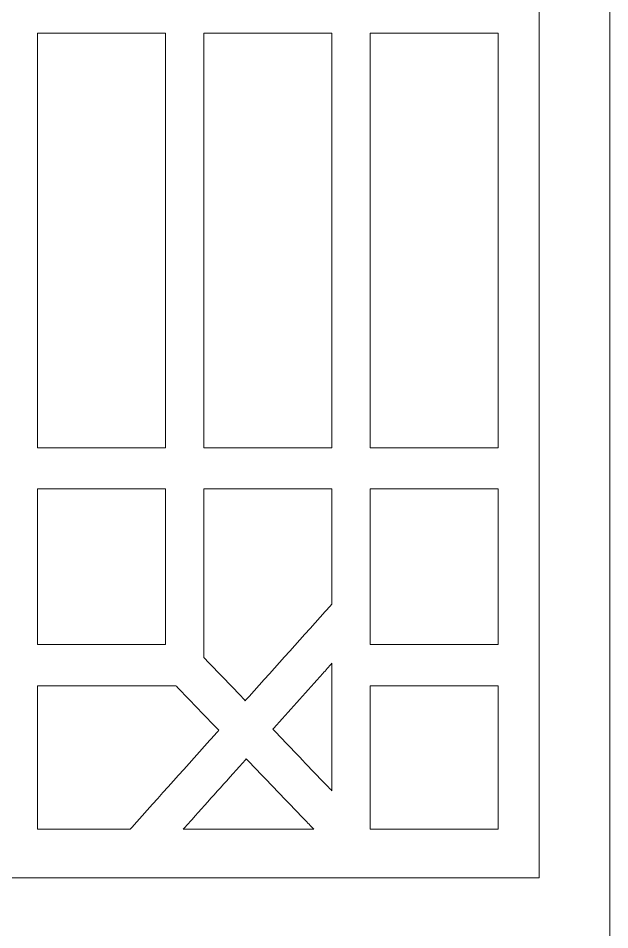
# Model space of a CAD drawing. Header units: centimetres. Extents: x -27.5 to -16.8, y -9.5 to 9.5.
# Drawn here: x -18.925 to -16.764, y -1.444 to 1.888 of the extents above; entities that cross this region are included whole.
import ezdxf

# ---------------------------------------------------------------- set-up
doc = ezdxf.new("R2010")
doc.units = ezdxf.units.CM
doc.header["$MEASUREMENT"] = 0
doc.layers.add('layer 1', color=7, linetype='Continuous')

msp = doc.modelspace()

# ---------------------------------------------------------------- linework, layer by layer
at = {"layer": 'layer 1', "color": 250, "lineweight": 9}
for points, knots in [([(-21.08554, 9.5), (-21.08554, 3.16667), (-21.08554, -3.16667), (-21.08554, -9.5), (-21.08554, -9.5), (-19.64491, -9.5), (-18.20427, -9.5), (-16.76367, -9.5), (-16.76367, -9.5), (-16.76367, -3.16667), (-16.76367, 3.16667), (-16.76367, 9.5), (-16.76367, 9.5), (-18.20427, 9.5), (-19.64491, 9.5), (-21.08554, 9.5)], [0, 0, 0, 0, 0.2, 0.2, 0.2, 0.2, 0.4, 0.4, 0.4, 0.4, 0.6, 0.6, 0.6, 0.6, 1, 1, 1, 1]), ([(-20.8272, -1.2539), (-20.8272, 2.24882), (-20.8272, 5.75153), (-20.8272, 9.25424), (-20.8272, 9.25424), (-19.5588, 9.25424), (-18.29036, 9.25424), (-17.02196, 9.25424), (-17.02196, 9.25424), (-17.02196, 5.75153), (-17.02196, 2.24882), (-17.02196, -1.2539), (-17.02196, -1.2539), (-18.29036, -1.2539), (-19.5588, -1.2539), (-20.8272, -1.2539)], [0, 0, 0, 0, 0.2, 0.2, 0.2, 0.2, 0.4, 0.4, 0.4, 0.4, 0.6, 0.6, 0.6, 0.6, 1, 1, 1, 1]), ([(-17.02196, -1.2539), (-17.02196, 2.24882), (-17.02196, 5.75153), (-17.02196, 9.25424), (-17.02196, 9.25424), (-18.29036, 9.25424), (-19.5588, 9.25424), (-20.8272, 9.25424), (-20.8272, 9.25424), (-20.8272, 5.75153), (-20.8272, 2.24882), (-20.8272, -1.2539), (-20.8272, -1.2539), (-19.5588, -1.2539), (-18.29036, -1.2539), (-17.02196, -1.2539)], [0, 0, 0, 0, 0.2, 0.2, 0.2, 0.2, 0.4, 0.4, 0.4, 0.4, 0.6, 0.6, 0.6, 0.6, 1, 1, 1, 1]), ([(-18.85482, 0.33909), (-18.85482, 0.83007), (-18.85482, 1.32104), (-18.85482, 1.81197), (-18.85482, 1.81197), (-18.85482, 1.81903), (-18.85482, 1.82611), (-18.85482, 1.83314), (-18.85482, 1.83314), (-18.84827, 1.83314), (-18.84172, 1.83314), (-18.83519, 1.83314), (-18.83519, 1.83314), (-18.69215, 1.83314), (-18.54915, 1.83314), (-18.40611, 1.83314), (-18.40611, 1.83314), (-18.39959, 1.83314), (-18.39303, 1.83314), (-18.38653, 1.83314), (-18.38653, 1.83314), (-18.38653, 1.82611), (-18.38653, 1.81903), (-18.38653, 1.81197), (-18.38653, 1.81197), (-18.38653, 1.32104), (-18.38653, 0.83007), (-18.38653, 0.33909), (-18.38653, 0.33909), (-18.38653, 0.33204), (-18.38653, 0.325), (-18.38653, 0.31795), (-18.38653, 0.31795), (-18.39303, 0.31795), (-18.39959, 0.31795), (-18.40611, 0.31795), (-18.40611, 0.31795), (-18.54915, 0.31795), (-18.69215, 0.31795), (-18.83519, 0.31795), (-18.83519, 0.31795), (-18.84172, 0.31795), (-18.84827, 0.31795), (-18.85482, 0.31795), (-18.85482, 0.31795), (-18.85482, 0.325), (-18.85482, 0.33204), (-18.85482, 0.33909)], [0, 0, 0, 0, 0.0769231, 0.0769231, 0.0769231, 0.0769231, 0.1538462, 0.1538462, 0.1538462, 0.1538462, 0.2307692, 0.2307692, 0.2307692, 0.2307692, 0.3076923, 0.3076923, 0.3076923, 0.3076923, 0.3846154, 0.3846154, 0.3846154, 0.3846154, 0.4615385, 0.4615385, 0.4615385, 0.4615385, 0.5384615, 0.5384615, 0.5384615, 0.5384615, 0.6153846, 0.6153846, 0.6153846, 0.6153846, 0.6923077, 0.6923077, 0.6923077, 0.6923077, 0.7692308, 0.7692308, 0.7692308, 0.7692308, 0.8461538, 0.8461538, 0.8461538, 0.8461538, 1, 1, 1, 1]), ([(-18.85482, 1.81197), (-18.85482, 1.32104), (-18.85482, 0.83007), (-18.85482, 0.33909), (-18.85482, 0.33909), (-18.85482, 0.33204), (-18.85482, 0.325), (-18.85482, 0.31795), (-18.85482, 0.31795), (-18.84827, 0.31795), (-18.84172, 0.31795), (-18.83519, 0.31795), (-18.83519, 0.31795), (-18.69215, 0.31795), (-18.54915, 0.31795), (-18.40611, 0.31795), (-18.40611, 0.31795), (-18.39959, 0.31795), (-18.39303, 0.31795), (-18.38653, 0.31795), (-18.38653, 0.31795), (-18.38653, 0.325), (-18.38653, 0.33204), (-18.38653, 0.33909), (-18.38653, 0.33909), (-18.38653, 0.83007), (-18.38653, 1.32104), (-18.38653, 1.81197), (-18.38653, 1.81197), (-18.38653, 1.81903), (-18.38653, 1.82611), (-18.38653, 1.83314), (-18.38653, 1.83314), (-18.39303, 1.83314), (-18.39959, 1.83314), (-18.40611, 1.83314), (-18.40611, 1.83314), (-18.54915, 1.83314), (-18.69215, 1.83314), (-18.83519, 1.83314), (-18.83519, 1.83314), (-18.84172, 1.83314), (-18.84827, 1.83314), (-18.85482, 1.83314), (-18.85482, 1.83314), (-18.85482, 1.82611), (-18.85482, 1.81903), (-18.85482, 1.81197)], [0, 0, 0, 0, 0.0769231, 0.0769231, 0.0769231, 0.0769231, 0.1538462, 0.1538462, 0.1538462, 0.1538462, 0.2307692, 0.2307692, 0.2307692, 0.2307692, 0.3076923, 0.3076923, 0.3076923, 0.3076923, 0.3846154, 0.3846154, 0.3846154, 0.3846154, 0.4615385, 0.4615385, 0.4615385, 0.4615385, 0.5384615, 0.5384615, 0.5384615, 0.5384615, 0.6153846, 0.6153846, 0.6153846, 0.6153846, 0.6923077, 0.6923077, 0.6923077, 0.6923077, 0.7692308, 0.7692308, 0.7692308, 0.7692308, 0.8461538, 0.8461538, 0.8461538, 0.8461538, 1, 1, 1, 1]), ([(-18.22734, 1.83314), (-18.0843, 1.83314), (-17.9413, 1.83314), (-17.79826, 1.83314), (-17.79826, 1.83314), (-17.79169, 1.83314), (-17.78518, 1.83314), (-17.77863, 1.83314), (-17.77863, 1.83314), (-17.77863, 1.82611), (-17.77863, 1.81903), (-17.77863, 1.81197), (-17.77863, 1.81197), (-17.77863, 1.32104), (-17.77863, 0.83007), (-17.77863, 0.33909), (-17.77863, 0.33909), (-17.77863, 0.33204), (-17.77863, 0.325), (-17.77863, 0.31795), (-17.77863, 0.31795), (-17.78518, 0.31795), (-17.79169, 0.31795), (-17.79826, 0.31795), (-17.79826, 0.31795), (-17.9413, 0.31795), (-18.0843, 0.31795), (-18.22734, 0.31795), (-18.22734, 0.31795), (-18.23387, 0.31795), (-18.24042, 0.31795), (-18.24692, 0.31795), (-18.24692, 0.31795), (-18.24692, 0.325), (-18.24692, 0.33204), (-18.24692, 0.33909), (-18.24692, 0.33909), (-18.24692, 0.83007), (-18.24692, 1.32104), (-18.24692, 1.81197), (-18.24692, 1.81197), (-18.24692, 1.81903), (-18.24692, 1.82611), (-18.24692, 1.83314), (-18.24692, 1.83314), (-18.24042, 1.83314), (-18.23387, 1.83314), (-18.22734, 1.83314)], [0, 0, 0, 0, 0.0769231, 0.0769231, 0.0769231, 0.0769231, 0.1538462, 0.1538462, 0.1538462, 0.1538462, 0.2307692, 0.2307692, 0.2307692, 0.2307692, 0.3076923, 0.3076923, 0.3076923, 0.3076923, 0.3846154, 0.3846154, 0.3846154, 0.3846154, 0.4615385, 0.4615385, 0.4615385, 0.4615385, 0.5384615, 0.5384615, 0.5384615, 0.5384615, 0.6153846, 0.6153846, 0.6153846, 0.6153846, 0.6923077, 0.6923077, 0.6923077, 0.6923077, 0.7692308, 0.7692308, 0.7692308, 0.7692308, 0.8461538, 0.8461538, 0.8461538, 0.8461538, 1, 1, 1, 1]), ([(-18.24692, 1.81197), (-18.24692, 1.32104), (-18.24692, 0.83007), (-18.24692, 0.33909), (-18.24692, 0.33909), (-18.24692, 0.33204), (-18.24692, 0.325), (-18.24692, 0.31795), (-18.24692, 0.31795), (-18.24042, 0.31795), (-18.23387, 0.31795), (-18.22734, 0.31795), (-18.22734, 0.31795), (-18.0843, 0.31795), (-17.9413, 0.31795), (-17.79826, 0.31795), (-17.79826, 0.31795), (-17.79169, 0.31795), (-17.78518, 0.31795), (-17.77863, 0.31795), (-17.77863, 0.31795), (-17.77863, 0.325), (-17.77863, 0.33204), (-17.77863, 0.33909), (-17.77863, 0.33909), (-17.77863, 0.83007), (-17.77863, 1.32104), (-17.77863, 1.81197), (-17.77863, 1.81197), (-17.77863, 1.81903), (-17.77863, 1.82611), (-17.77863, 1.83314), (-17.77863, 1.83314), (-17.78518, 1.83314), (-17.79169, 1.83314), (-17.79826, 1.83314), (-17.79826, 1.83314), (-17.9413, 1.83314), (-18.0843, 1.83314), (-18.22734, 1.83314), (-18.22734, 1.83314), (-18.23387, 1.83314), (-18.24042, 1.83314), (-18.24692, 1.83314), (-18.24692, 1.83314), (-18.24692, 1.82611), (-18.24692, 1.81903), (-18.24692, 1.81197)], [0, 0, 0, 0, 0.0769231, 0.0769231, 0.0769231, 0.0769231, 0.1538462, 0.1538462, 0.1538462, 0.1538462, 0.2307692, 0.2307692, 0.2307692, 0.2307692, 0.3076923, 0.3076923, 0.3076923, 0.3076923, 0.3846154, 0.3846154, 0.3846154, 0.3846154, 0.4615385, 0.4615385, 0.4615385, 0.4615385, 0.5384615, 0.5384615, 0.5384615, 0.5384615, 0.6153846, 0.6153846, 0.6153846, 0.6153846, 0.6923077, 0.6923077, 0.6923077, 0.6923077, 0.7692308, 0.7692308, 0.7692308, 0.7692308, 0.8461538, 0.8461538, 0.8461538, 0.8461538, 1, 1, 1, 1]), ([(-17.19038, 0.31795), (-17.33345, 0.31795), (-17.47644, 0.31795), (-17.61948, 0.31795), (-17.61948, 0.31795), (-17.62599, 0.31795), (-17.63256, 0.31795), (-17.63907, 0.31795), (-17.63907, 0.31795), (-17.63907, 0.325), (-17.63907, 0.33204), (-17.63907, 0.33909), (-17.63907, 0.33909), (-17.63907, 0.83007), (-17.63907, 1.32104), (-17.63907, 1.81197), (-17.63907, 1.81197), (-17.63907, 1.81903), (-17.63907, 1.82611), (-17.63907, 1.83314), (-17.63907, 1.83314), (-17.63256, 1.83314), (-17.62599, 1.83314), (-17.61948, 1.83314), (-17.61948, 1.83314), (-17.47644, 1.83314), (-17.33345, 1.83314), (-17.19038, 1.83314), (-17.19038, 1.83314), (-17.18388, 1.83314), (-17.17733, 1.83314), (-17.17077, 1.83314), (-17.17077, 1.83314), (-17.17077, 1.82611), (-17.17077, 1.81903), (-17.17077, 1.81197), (-17.17077, 1.81197), (-17.17077, 1.32104), (-17.17077, 0.83007), (-17.17077, 0.33909), (-17.17077, 0.33909), (-17.17077, 0.33204), (-17.17077, 0.325), (-17.17077, 0.31795), (-17.17077, 0.31795), (-17.17733, 0.31795), (-17.18388, 0.31795), (-17.19038, 0.31795)], [0, 0, 0, 0, 0.0769231, 0.0769231, 0.0769231, 0.0769231, 0.1538462, 0.1538462, 0.1538462, 0.1538462, 0.2307692, 0.2307692, 0.2307692, 0.2307692, 0.3076923, 0.3076923, 0.3076923, 0.3076923, 0.3846154, 0.3846154, 0.3846154, 0.3846154, 0.4615385, 0.4615385, 0.4615385, 0.4615385, 0.5384615, 0.5384615, 0.5384615, 0.5384615, 0.6153846, 0.6153846, 0.6153846, 0.6153846, 0.6923077, 0.6923077, 0.6923077, 0.6923077, 0.7692308, 0.7692308, 0.7692308, 0.7692308, 0.8461538, 0.8461538, 0.8461538, 0.8461538, 1, 1, 1, 1]), ([(-17.19038, 1.83314), (-17.33345, 1.83314), (-17.47644, 1.83314), (-17.61948, 1.83314), (-17.61948, 1.83314), (-17.62599, 1.83314), (-17.63256, 1.83314), (-17.63907, 1.83314), (-17.63907, 1.83314), (-17.63907, 1.82611), (-17.63907, 1.81903), (-17.63907, 1.81197), (-17.63907, 1.81197), (-17.63907, 1.32104), (-17.63907, 0.83007), (-17.63907, 0.33909), (-17.63907, 0.33909), (-17.63907, 0.33204), (-17.63907, 0.325), (-17.63907, 0.31795), (-17.63907, 0.31795), (-17.63256, 0.31795), (-17.62599, 0.31795), (-17.61948, 0.31795), (-17.61948, 0.31795), (-17.47644, 0.31795), (-17.33345, 0.31795), (-17.19038, 0.31795), (-17.19038, 0.31795), (-17.18388, 0.31795), (-17.17733, 0.31795), (-17.17077, 0.31795), (-17.17077, 0.31795), (-17.17077, 0.325), (-17.17077, 0.33204), (-17.17077, 0.33909), (-17.17077, 0.33909), (-17.17077, 0.83007), (-17.17077, 1.32104), (-17.17077, 1.81197), (-17.17077, 1.81197), (-17.17077, 1.81903), (-17.17077, 1.82611), (-17.17077, 1.83314), (-17.17077, 1.83314), (-17.17733, 1.83314), (-17.18388, 1.83314), (-17.19038, 1.83314)], [0, 0, 0, 0, 0.0769231, 0.0769231, 0.0769231, 0.0769231, 0.1538462, 0.1538462, 0.1538462, 0.1538462, 0.2307692, 0.2307692, 0.2307692, 0.2307692, 0.3076923, 0.3076923, 0.3076923, 0.3076923, 0.3846154, 0.3846154, 0.3846154, 0.3846154, 0.4615385, 0.4615385, 0.4615385, 0.4615385, 0.5384615, 0.5384615, 0.5384615, 0.5384615, 0.6153846, 0.6153846, 0.6153846, 0.6153846, 0.6923077, 0.6923077, 0.6923077, 0.6923077, 0.7692308, 0.7692308, 0.7692308, 0.7692308, 0.8461538, 0.8461538, 0.8461538, 0.8461538, 1, 1, 1, 1]), ([(-18.85482, -0.38039), (-18.85482, -0.20482), (-18.85482, -0.02928), (-18.85482, 0.14632), (-18.85482, 0.14632), (-18.85482, 0.15335), (-18.85482, 0.16041), (-18.85482, 0.16749), (-18.85482, 0.16749), (-18.84827, 0.16749), (-18.84172, 0.16749), (-18.83519, 0.16749), (-18.83519, 0.16749), (-18.69215, 0.16749), (-18.54915, 0.16749), (-18.40611, 0.16749), (-18.40611, 0.16749), (-18.39959, 0.16749), (-18.39303, 0.16749), (-18.38653, 0.16749), (-18.38653, 0.16749), (-18.38653, 0.16041), (-18.38653, 0.15335), (-18.38653, 0.14632), (-18.38653, 0.14632), (-18.38653, -0.02928), (-18.38653, -0.20482), (-18.38653, -0.38039), (-18.38653, -0.38039), (-18.38653, -0.38745), (-18.38653, -0.39448), (-18.38653, -0.40154), (-18.38653, -0.40154), (-18.39303, -0.40154), (-18.39959, -0.40154), (-18.40611, -0.40154), (-18.40611, -0.40154), (-18.54915, -0.40154), (-18.69215, -0.40154), (-18.83519, -0.40154), (-18.83519, -0.40154), (-18.84172, -0.40154), (-18.84827, -0.40154), (-18.85482, -0.40154), (-18.85482, -0.40154), (-18.85482, -0.39448), (-18.85482, -0.38745), (-18.85482, -0.38039)], [0, 0, 0, 0, 0.0769231, 0.0769231, 0.0769231, 0.0769231, 0.1538462, 0.1538462, 0.1538462, 0.1538462, 0.2307692, 0.2307692, 0.2307692, 0.2307692, 0.3076923, 0.3076923, 0.3076923, 0.3076923, 0.3846154, 0.3846154, 0.3846154, 0.3846154, 0.4615385, 0.4615385, 0.4615385, 0.4615385, 0.5384615, 0.5384615, 0.5384615, 0.5384615, 0.6153846, 0.6153846, 0.6153846, 0.6153846, 0.6923077, 0.6923077, 0.6923077, 0.6923077, 0.7692308, 0.7692308, 0.7692308, 0.7692308, 0.8461538, 0.8461538, 0.8461538, 0.8461538, 1, 1, 1, 1]), ([(-18.85482, 0.14632), (-18.85482, -0.02928), (-18.85482, -0.20482), (-18.85482, -0.38039), (-18.85482, -0.38039), (-18.85482, -0.38745), (-18.85482, -0.39448), (-18.85482, -0.40154), (-18.85482, -0.40154), (-18.84827, -0.40154), (-18.84172, -0.40154), (-18.83519, -0.40154), (-18.83519, -0.40154), (-18.69215, -0.40154), (-18.54915, -0.40154), (-18.40611, -0.40154), (-18.40611, -0.40154), (-18.39959, -0.40154), (-18.39303, -0.40154), (-18.38653, -0.40154), (-18.38653, -0.40154), (-18.38653, -0.39448), (-18.38653, -0.38745), (-18.38653, -0.38039), (-18.38653, -0.38039), (-18.38653, -0.20482), (-18.38653, -0.02928), (-18.38653, 0.14632), (-18.38653, 0.14632), (-18.38653, 0.15335), (-18.38653, 0.16041), (-18.38653, 0.16749), (-18.38653, 0.16749), (-18.39303, 0.16749), (-18.39959, 0.16749), (-18.40611, 0.16749), (-18.40611, 0.16749), (-18.54915, 0.16749), (-18.69215, 0.16749), (-18.83519, 0.16749), (-18.83519, 0.16749), (-18.84172, 0.16749), (-18.84827, 0.16749), (-18.85482, 0.16749), (-18.85482, 0.16749), (-18.85482, 0.16041), (-18.85482, 0.15335), (-18.85482, 0.14632)], [0, 0, 0, 0, 0.0769231, 0.0769231, 0.0769231, 0.0769231, 0.1538462, 0.1538462, 0.1538462, 0.1538462, 0.2307692, 0.2307692, 0.2307692, 0.2307692, 0.3076923, 0.3076923, 0.3076923, 0.3076923, 0.3846154, 0.3846154, 0.3846154, 0.3846154, 0.4615385, 0.4615385, 0.4615385, 0.4615385, 0.5384615, 0.5384615, 0.5384615, 0.5384615, 0.6153846, 0.6153846, 0.6153846, 0.6153846, 0.6923077, 0.6923077, 0.6923077, 0.6923077, 0.7692308, 0.7692308, 0.7692308, 0.7692308, 0.8461538, 0.8461538, 0.8461538, 0.8461538, 1, 1, 1, 1]), ([(-18.24692, -0.43948), (-18.24692, -0.2442), (-18.24692, -0.04893), (-18.24692, 0.14632), (-18.24692, 0.14632), (-18.24692, 0.15335), (-18.24692, 0.16041), (-18.24692, 0.16749), (-18.24692, 0.16749), (-18.24042, 0.16749), (-18.23387, 0.16749), (-18.22734, 0.16749), (-18.22734, 0.16749), (-18.0843, 0.16749), (-17.9413, 0.16749), (-17.79826, 0.16749), (-17.79826, 0.16749), (-17.79169, 0.16749), (-17.78518, 0.16749), (-17.77863, 0.16749), (-17.77863, 0.16749), (-17.77863, 0.16041), (-17.77863, 0.15335), (-17.77863, 0.14632), (-17.77863, 0.14632), (-17.77863, 0.01595), (-17.77863, -0.11447), (-17.77863, -0.24484), (-17.77863, -0.24484), (-17.77863, -0.24769), (-17.77863, -0.25053), (-17.77863, -0.25337), (-17.77863, -0.25337), (-17.78048, -0.25543), (-17.78232, -0.25747), (-17.78417, -0.25953), (-17.78417, -0.25953), (-17.88325, -0.37018), (-17.98233, -0.48078), (-18.08143, -0.59143), (-18.08143, -0.59143), (-18.08595, -0.59649), (-18.0905, -0.60158), (-18.09504, -0.60662), (-18.09504, -0.60662), (-18.09974, -0.60174), (-18.10443, -0.59683), (-18.10913, -0.59195), (-18.10913, -0.59195), (-18.15309, -0.54621), (-18.19701, -0.50044), (-18.24097, -0.45471), (-18.24097, -0.45471), (-18.24294, -0.4526), (-18.24495, -0.45052), (-18.24692, -0.44848), (-18.24692, -0.44848), (-18.24692, -0.44548), (-18.24692, -0.44248), (-18.24692, -0.43948)], [0, 0, 0, 0, 0.0625, 0.0625, 0.0625, 0.0625, 0.125, 0.125, 0.125, 0.125, 0.1875, 0.1875, 0.1875, 0.1875, 0.25, 0.25, 0.25, 0.25, 0.3125, 0.3125, 0.3125, 0.3125, 0.375, 0.375, 0.375, 0.375, 0.4375, 0.4375, 0.4375, 0.4375, 0.5, 0.5, 0.5, 0.5, 0.5625, 0.5625, 0.5625, 0.5625, 0.625, 0.625, 0.625, 0.625, 0.6875, 0.6875, 0.6875, 0.6875, 0.75, 0.75, 0.75, 0.75, 0.8125, 0.8125, 0.8125, 0.8125, 0.875, 0.875, 0.875, 0.875, 1, 1, 1, 1]), ([(-18.24097, -0.45471), (-18.19701, -0.50044), (-18.15309, -0.54621), (-18.10913, -0.59195), (-18.10913, -0.59195), (-18.10443, -0.59683), (-18.09974, -0.60174), (-18.09504, -0.60662), (-18.09504, -0.60662), (-18.0905, -0.60158), (-18.08595, -0.59649), (-18.08143, -0.59143), (-18.08143, -0.59143), (-17.98233, -0.48078), (-17.88325, -0.37018), (-17.78417, -0.25953), (-17.78417, -0.25953), (-17.78232, -0.25747), (-17.78048, -0.25543), (-17.77863, -0.25337), (-17.77863, -0.25337), (-17.77863, -0.25053), (-17.77863, -0.24769), (-17.77863, -0.24484), (-17.77863, -0.24484), (-17.77863, -0.11447), (-17.77863, 0.01595), (-17.77863, 0.14632), (-17.77863, 0.14632), (-17.77863, 0.15335), (-17.77863, 0.16041), (-17.77863, 0.16749), (-17.77863, 0.16749), (-17.78518, 0.16749), (-17.79169, 0.16749), (-17.79826, 0.16749), (-17.79826, 0.16749), (-17.9413, 0.16749), (-18.0843, 0.16749), (-18.22734, 0.16749), (-18.22734, 0.16749), (-18.23387, 0.16749), (-18.24042, 0.16749), (-18.24692, 0.16749), (-18.24692, 0.16749), (-18.24692, 0.16041), (-18.24692, 0.15335), (-18.24692, 0.14632), (-18.24692, 0.14632), (-18.24692, -0.04893), (-18.24692, -0.2442), (-18.24692, -0.43948), (-18.24692, -0.43948), (-18.24692, -0.44248), (-18.24692, -0.44548), (-18.24692, -0.44848), (-18.24692, -0.44848), (-18.24495, -0.45052), (-18.24294, -0.4526), (-18.24097, -0.45471)], [0, 0, 0, 0, 0.0625, 0.0625, 0.0625, 0.0625, 0.125, 0.125, 0.125, 0.125, 0.1875, 0.1875, 0.1875, 0.1875, 0.25, 0.25, 0.25, 0.25, 0.3125, 0.3125, 0.3125, 0.3125, 0.375, 0.375, 0.375, 0.375, 0.4375, 0.4375, 0.4375, 0.4375, 0.5, 0.5, 0.5, 0.5, 0.5625, 0.5625, 0.5625, 0.5625, 0.625, 0.625, 0.625, 0.625, 0.6875, 0.6875, 0.6875, 0.6875, 0.75, 0.75, 0.75, 0.75, 0.8125, 0.8125, 0.8125, 0.8125, 0.875, 0.875, 0.875, 0.875, 1, 1, 1, 1]), ([(-17.19038, -0.40154), (-17.33345, -0.40154), (-17.47644, -0.40154), (-17.61948, -0.40154), (-17.61948, -0.40154), (-17.62599, -0.40154), (-17.63256, -0.40154), (-17.63907, -0.40154), (-17.63907, -0.40154), (-17.63907, -0.39448), (-17.63907, -0.38745), (-17.63907, -0.38039), (-17.63907, -0.38039), (-17.63907, -0.20482), (-17.63907, -0.02928), (-17.63907, 0.14632), (-17.63907, 0.14632), (-17.63907, 0.15335), (-17.63907, 0.16041), (-17.63907, 0.16749), (-17.63907, 0.16749), (-17.63256, 0.16749), (-17.62599, 0.16749), (-17.61948, 0.16749), (-17.61948, 0.16749), (-17.47644, 0.16749), (-17.33345, 0.16749), (-17.19038, 0.16749), (-17.19038, 0.16749), (-17.18388, 0.16749), (-17.17733, 0.16749), (-17.17077, 0.16749), (-17.17077, 0.16749), (-17.17077, 0.16041), (-17.17077, 0.15335), (-17.17077, 0.14632), (-17.17077, 0.14632), (-17.17077, -0.02928), (-17.17077, -0.20482), (-17.17077, -0.38039), (-17.17077, -0.38039), (-17.17077, -0.38745), (-17.17077, -0.39448), (-17.17077, -0.40154), (-17.17077, -0.40154), (-17.17733, -0.40154), (-17.18388, -0.40154), (-17.19038, -0.40154)], [0, 0, 0, 0, 0.0769231, 0.0769231, 0.0769231, 0.0769231, 0.1538462, 0.1538462, 0.1538462, 0.1538462, 0.2307692, 0.2307692, 0.2307692, 0.2307692, 0.3076923, 0.3076923, 0.3076923, 0.3076923, 0.3846154, 0.3846154, 0.3846154, 0.3846154, 0.4615385, 0.4615385, 0.4615385, 0.4615385, 0.5384615, 0.5384615, 0.5384615, 0.5384615, 0.6153846, 0.6153846, 0.6153846, 0.6153846, 0.6923077, 0.6923077, 0.6923077, 0.6923077, 0.7692308, 0.7692308, 0.7692308, 0.7692308, 0.8461538, 0.8461538, 0.8461538, 0.8461538, 1, 1, 1, 1]), ([(-17.19038, 0.16749), (-17.33345, 0.16749), (-17.47644, 0.16749), (-17.61948, 0.16749), (-17.61948, 0.16749), (-17.62599, 0.16749), (-17.63256, 0.16749), (-17.63907, 0.16749), (-17.63907, 0.16749), (-17.63907, 0.16041), (-17.63907, 0.15335), (-17.63907, 0.14632), (-17.63907, 0.14632), (-17.63907, -0.02928), (-17.63907, -0.20482), (-17.63907, -0.38039), (-17.63907, -0.38039), (-17.63907, -0.38745), (-17.63907, -0.39448), (-17.63907, -0.40154), (-17.63907, -0.40154), (-17.63256, -0.40154), (-17.62599, -0.40154), (-17.61948, -0.40154), (-17.61948, -0.40154), (-17.47644, -0.40154), (-17.33345, -0.40154), (-17.19038, -0.40154), (-17.19038, -0.40154), (-17.18388, -0.40154), (-17.17733, -0.40154), (-17.17077, -0.40154), (-17.17077, -0.40154), (-17.17077, -0.39448), (-17.17077, -0.38745), (-17.17077, -0.38039), (-17.17077, -0.38039), (-17.17077, -0.20482), (-17.17077, -0.02928), (-17.17077, 0.14632), (-17.17077, 0.14632), (-17.17077, 0.15335), (-17.17077, 0.16041), (-17.17077, 0.16749), (-17.17077, 0.16749), (-17.17733, 0.16749), (-17.18388, 0.16749), (-17.19038, 0.16749)], [0, 0, 0, 0, 0.0769231, 0.0769231, 0.0769231, 0.0769231, 0.1538462, 0.1538462, 0.1538462, 0.1538462, 0.2307692, 0.2307692, 0.2307692, 0.2307692, 0.3076923, 0.3076923, 0.3076923, 0.3076923, 0.3846154, 0.3846154, 0.3846154, 0.3846154, 0.4615385, 0.4615385, 0.4615385, 0.4615385, 0.5384615, 0.5384615, 0.5384615, 0.5384615, 0.6153846, 0.6153846, 0.6153846, 0.6153846, 0.6923077, 0.6923077, 0.6923077, 0.6923077, 0.7692308, 0.7692308, 0.7692308, 0.7692308, 0.8461538, 0.8461538, 0.8461538, 0.8461538, 1, 1, 1, 1]), ([(-17.77863, -0.52234), (-17.77863, -0.64364), (-17.77863, -0.76494), (-17.77863, -0.88626), (-17.77863, -0.88626), (-17.77863, -0.90287), (-17.77863, -0.91948), (-17.77863, -0.93604), (-17.77863, -0.93604), (-17.78972, -0.92452), (-17.8008, -0.91299), (-17.81187, -0.90147), (-17.81187, -0.90147), (-17.86809, -0.84292), (-17.92428, -0.78441), (-17.98052, -0.72588), (-17.98052, -0.72588), (-17.98522, -0.72098), (-17.98991, -0.7161), (-17.99461, -0.71117), (-17.99461, -0.71117), (-17.99007, -0.70611), (-17.98554, -0.70107), (-17.981, -0.69596), (-17.981, -0.69596), (-17.92481, -0.63319), (-17.86857, -0.57044), (-17.81237, -0.50765), (-17.81237, -0.50765), (-17.80112, -0.4951), (-17.78988, -0.48259), (-17.77863, -0.47006), (-17.77863, -0.47006), (-17.77863, -0.48749), (-17.77863, -0.50493), (-17.77863, -0.52234)], [0, 0, 0, 0, 0.1, 0.1, 0.1, 0.1, 0.2, 0.2, 0.2, 0.2, 0.3, 0.3, 0.3, 0.3, 0.4, 0.4, 0.4, 0.4, 0.5, 0.5, 0.5, 0.5, 0.6, 0.6, 0.6, 0.6, 0.7, 0.7, 0.7, 0.7, 0.8, 0.8, 0.8, 0.8, 1, 1, 1, 1]), ([(-17.81237, -0.50765), (-17.86857, -0.57044), (-17.92481, -0.63319), (-17.981, -0.69596), (-17.981, -0.69596), (-17.98554, -0.70107), (-17.99007, -0.70611), (-17.99461, -0.71117), (-17.99461, -0.71117), (-17.98991, -0.7161), (-17.98522, -0.72098), (-17.98052, -0.72588), (-17.98052, -0.72588), (-17.92428, -0.78441), (-17.86809, -0.84292), (-17.81187, -0.90147), (-17.81187, -0.90147), (-17.8008, -0.91299), (-17.78972, -0.92452), (-17.77863, -0.93604), (-17.77863, -0.93604), (-17.77863, -0.91948), (-17.77863, -0.90287), (-17.77863, -0.88626), (-17.77863, -0.88626), (-17.77863, -0.76494), (-17.77863, -0.64364), (-17.77863, -0.52234), (-17.77863, -0.52234), (-17.77863, -0.50493), (-17.77863, -0.48749), (-17.77863, -0.47006), (-17.77863, -0.47006), (-17.78988, -0.48259), (-17.80112, -0.4951), (-17.81237, -0.50765)], [0, 0, 0, 0, 0.1, 0.1, 0.1, 0.1, 0.2, 0.2, 0.2, 0.2, 0.3, 0.3, 0.3, 0.3, 0.4, 0.4, 0.4, 0.4, 0.5, 0.5, 0.5, 0.5, 0.6, 0.6, 0.6, 0.6, 0.7, 0.7, 0.7, 0.7, 0.8, 0.8, 0.8, 0.8, 1, 1, 1, 1]), ([(-18.85482, -1.05542), (-18.85482, -0.89469), (-18.85482, -0.73392), (-18.85482, -0.57317), (-18.85482, -0.57317), (-18.85482, -0.56614), (-18.85482, -0.55908), (-18.85482, -0.55205), (-18.85482, -0.55205), (-18.84827, -0.55205), (-18.84172, -0.55205), (-18.83519, -0.55205), (-18.83519, -0.55205), (-18.69215, -0.55205), (-18.54915, -0.55205), (-18.40611, -0.55205), (-18.40611, -0.55205), (-18.38953, -0.55205), (-18.37292, -0.55205), (-18.35631, -0.55205), (-18.35631, -0.55205), (-18.35365, -0.55205), (-18.35102, -0.55205), (-18.34836, -0.55205), (-18.34836, -0.55205), (-18.34648, -0.55402), (-18.34458, -0.55599), (-18.34268, -0.55798), (-18.34268, -0.55798), (-18.29716, -0.6054), (-18.25162, -0.6528), (-18.20608, -0.7002), (-18.20608, -0.7002), (-18.20138, -0.70508), (-18.19668, -0.71003), (-18.19199, -0.7149), (-18.19199, -0.7149), (-18.19652, -0.71994), (-18.20106, -0.72505), (-18.2056, -0.73009), (-18.2056, -0.73009), (-18.3071, -0.84344), (-18.40863, -0.95677), (-18.51012, -1.0701), (-18.51012, -1.0701), (-18.51202, -1.07225), (-18.51394, -1.07441), (-18.51589, -1.07656), (-18.51589, -1.07656), (-18.51864, -1.07656), (-18.52146, -1.07656), (-18.52421, -1.07656), (-18.52421, -1.07656), (-18.62787, -1.07656), (-18.73153, -1.07656), (-18.83519, -1.07656), (-18.83519, -1.07656), (-18.84172, -1.07656), (-18.84827, -1.07656), (-18.85482, -1.07656), (-18.85482, -1.07656), (-18.85482, -1.06951), (-18.85482, -1.06247), (-18.85482, -1.05542)], [0, 0, 0, 0, 0.0588235, 0.0588235, 0.0588235, 0.0588235, 0.1176471, 0.1176471, 0.1176471, 0.1176471, 0.1764706, 0.1764706, 0.1764706, 0.1764706, 0.2352941, 0.2352941, 0.2352941, 0.2352941, 0.2941176, 0.2941176, 0.2941176, 0.2941176, 0.3529412, 0.3529412, 0.3529412, 0.3529412, 0.4117647, 0.4117647, 0.4117647, 0.4117647, 0.4705882, 0.4705882, 0.4705882, 0.4705882, 0.5294118, 0.5294118, 0.5294118, 0.5294118, 0.5882353, 0.5882353, 0.5882353, 0.5882353, 0.6470588, 0.6470588, 0.6470588, 0.6470588, 0.7058824, 0.7058824, 0.7058824, 0.7058824, 0.7647059, 0.7647059, 0.7647059, 0.7647059, 0.8235294, 0.8235294, 0.8235294, 0.8235294, 0.8823529, 0.8823529, 0.8823529, 0.8823529, 1, 1, 1, 1]), ([(-18.85482, -0.57317), (-18.85482, -0.73392), (-18.85482, -0.89469), (-18.85482, -1.05542), (-18.85482, -1.05542), (-18.85482, -1.06247), (-18.85482, -1.06951), (-18.85482, -1.07656), (-18.85482, -1.07656), (-18.84827, -1.07656), (-18.84172, -1.07656), (-18.83519, -1.07656), (-18.83519, -1.07656), (-18.73153, -1.07656), (-18.62787, -1.07656), (-18.52421, -1.07656), (-18.52421, -1.07656), (-18.52146, -1.07656), (-18.51864, -1.07656), (-18.51589, -1.07656), (-18.51589, -1.07656), (-18.51394, -1.07441), (-18.51202, -1.07225), (-18.51012, -1.0701), (-18.51012, -1.0701), (-18.40863, -0.95677), (-18.3071, -0.84344), (-18.2056, -0.73009), (-18.2056, -0.73009), (-18.20106, -0.72505), (-18.19652, -0.71994), (-18.19199, -0.7149), (-18.19199, -0.7149), (-18.19668, -0.71003), (-18.20138, -0.70508), (-18.20608, -0.7002), (-18.20608, -0.7002), (-18.25162, -0.6528), (-18.29716, -0.6054), (-18.34268, -0.55798), (-18.34268, -0.55798), (-18.34458, -0.55599), (-18.34648, -0.55402), (-18.34836, -0.55205), (-18.34836, -0.55205), (-18.35102, -0.55205), (-18.35365, -0.55205), (-18.35631, -0.55205), (-18.35631, -0.55205), (-18.37292, -0.55205), (-18.38953, -0.55205), (-18.40611, -0.55205), (-18.40611, -0.55205), (-18.54915, -0.55205), (-18.69215, -0.55205), (-18.83519, -0.55205), (-18.83519, -0.55205), (-18.84172, -0.55205), (-18.84827, -0.55205), (-18.85482, -0.55205), (-18.85482, -0.55205), (-18.85482, -0.55908), (-18.85482, -0.56614), (-18.85482, -0.57317)], [0, 0, 0, 0, 0.0588235, 0.0588235, 0.0588235, 0.0588235, 0.1176471, 0.1176471, 0.1176471, 0.1176471, 0.1764706, 0.1764706, 0.1764706, 0.1764706, 0.2352941, 0.2352941, 0.2352941, 0.2352941, 0.2941176, 0.2941176, 0.2941176, 0.2941176, 0.3529412, 0.3529412, 0.3529412, 0.3529412, 0.4117647, 0.4117647, 0.4117647, 0.4117647, 0.4705882, 0.4705882, 0.4705882, 0.4705882, 0.5294118, 0.5294118, 0.5294118, 0.5294118, 0.5882353, 0.5882353, 0.5882353, 0.5882353, 0.6470588, 0.6470588, 0.6470588, 0.6470588, 0.7058824, 0.7058824, 0.7058824, 0.7058824, 0.7647059, 0.7647059, 0.7647059, 0.7647059, 0.8235294, 0.8235294, 0.8235294, 0.8235294, 0.8823529, 0.8823529, 0.8823529, 0.8823529, 1, 1, 1, 1]), ([(-17.19038, -1.07656), (-17.33345, -1.07656), (-17.47644, -1.07656), (-17.61948, -1.07656), (-17.61948, -1.07656), (-17.62599, -1.07656), (-17.63256, -1.07656), (-17.63907, -1.07656), (-17.63907, -1.07656), (-17.63907, -1.06951), (-17.63907, -1.06247), (-17.63907, -1.05542), (-17.63907, -1.05542), (-17.63907, -0.89469), (-17.63907, -0.73392), (-17.63907, -0.57317), (-17.63907, -0.57317), (-17.63907, -0.56614), (-17.63907, -0.55908), (-17.63907, -0.55205), (-17.63907, -0.55205), (-17.63256, -0.55205), (-17.62599, -0.55205), (-17.61948, -0.55205), (-17.61948, -0.55205), (-17.47644, -0.55205), (-17.33345, -0.55205), (-17.19038, -0.55205), (-17.19038, -0.55205), (-17.18388, -0.55205), (-17.17733, -0.55205), (-17.17077, -0.55205), (-17.17077, -0.55205), (-17.17077, -0.55908), (-17.17077, -0.56614), (-17.17077, -0.57317), (-17.17077, -0.57317), (-17.17077, -0.73392), (-17.17077, -0.89469), (-17.17077, -1.05542), (-17.17077, -1.05542), (-17.17077, -1.06247), (-17.17077, -1.06951), (-17.17077, -1.07656), (-17.17077, -1.07656), (-17.17733, -1.07656), (-17.18388, -1.07656), (-17.19038, -1.07656)], [0, 0, 0, 0, 0.0769231, 0.0769231, 0.0769231, 0.0769231, 0.1538462, 0.1538462, 0.1538462, 0.1538462, 0.2307692, 0.2307692, 0.2307692, 0.2307692, 0.3076923, 0.3076923, 0.3076923, 0.3076923, 0.3846154, 0.3846154, 0.3846154, 0.3846154, 0.4615385, 0.4615385, 0.4615385, 0.4615385, 0.5384615, 0.5384615, 0.5384615, 0.5384615, 0.6153846, 0.6153846, 0.6153846, 0.6153846, 0.6923077, 0.6923077, 0.6923077, 0.6923077, 0.7692308, 0.7692308, 0.7692308, 0.7692308, 0.8461538, 0.8461538, 0.8461538, 0.8461538, 1, 1, 1, 1]), ([(-17.19038, -0.55205), (-17.33345, -0.55205), (-17.47644, -0.55205), (-17.61948, -0.55205), (-17.61948, -0.55205), (-17.62599, -0.55205), (-17.63256, -0.55205), (-17.63907, -0.55205), (-17.63907, -0.55205), (-17.63907, -0.55908), (-17.63907, -0.56614), (-17.63907, -0.57317), (-17.63907, -0.57317), (-17.63907, -0.73392), (-17.63907, -0.89469), (-17.63907, -1.05542), (-17.63907, -1.05542), (-17.63907, -1.06247), (-17.63907, -1.06951), (-17.63907, -1.07656), (-17.63907, -1.07656), (-17.63256, -1.07656), (-17.62599, -1.07656), (-17.61948, -1.07656), (-17.61948, -1.07656), (-17.47644, -1.07656), (-17.33345, -1.07656), (-17.19038, -1.07656), (-17.19038, -1.07656), (-17.18388, -1.07656), (-17.17733, -1.07656), (-17.17077, -1.07656), (-17.17077, -1.07656), (-17.17077, -1.06951), (-17.17077, -1.06247), (-17.17077, -1.05542), (-17.17077, -1.05542), (-17.17077, -0.89469), (-17.17077, -0.73392), (-17.17077, -0.57317), (-17.17077, -0.57317), (-17.17077, -0.56614), (-17.17077, -0.55908), (-17.17077, -0.55205), (-17.17077, -0.55205), (-17.17733, -0.55205), (-17.18388, -0.55205), (-17.19038, -0.55205)], [0, 0, 0, 0, 0.0769231, 0.0769231, 0.0769231, 0.0769231, 0.1538462, 0.1538462, 0.1538462, 0.1538462, 0.2307692, 0.2307692, 0.2307692, 0.2307692, 0.3076923, 0.3076923, 0.3076923, 0.3076923, 0.3846154, 0.3846154, 0.3846154, 0.3846154, 0.4615385, 0.4615385, 0.4615385, 0.4615385, 0.5384615, 0.5384615, 0.5384615, 0.5384615, 0.6153846, 0.6153846, 0.6153846, 0.6153846, 0.6923077, 0.6923077, 0.6923077, 0.6923077, 0.7692308, 0.7692308, 0.7692308, 0.7692308, 0.8461538, 0.8461538, 0.8461538, 0.8461538, 1, 1, 1, 1]), ([(-17.89315, -1.07656), (-18.02066, -1.07656), (-18.14819, -1.07656), (-18.2757, -1.07656), (-18.2757, -1.07656), (-18.29107, -1.07656), (-18.30646, -1.07656), (-18.32186, -1.07656), (-18.32186, -1.07656), (-18.31116, -1.0646), (-18.30046, -1.05269), (-18.28976, -1.04073), (-18.28976, -1.04073), (-18.22825, -0.97203), (-18.16672, -0.90333), (-18.10517, -0.83462), (-18.10517, -0.83462), (-18.10063, -0.82958), (-18.09609, -0.8245), (-18.09156, -0.81944), (-18.09156, -0.81944), (-18.08686, -0.82434), (-18.08217, -0.82922), (-18.07747, -0.83412), (-18.07747, -0.83412), (-18.01149, -0.90282), (-17.94552, -0.97153), (-17.87954, -1.04023), (-17.87954, -1.04023), (-17.8679, -1.05235), (-17.85624, -1.06444), (-17.84465, -1.07656), (-17.84465, -1.07656), (-17.86082, -1.07656), (-17.87697, -1.07656), (-17.89315, -1.07656)], [0, 0, 0, 0, 0.1, 0.1, 0.1, 0.1, 0.2, 0.2, 0.2, 0.2, 0.3, 0.3, 0.3, 0.3, 0.4, 0.4, 0.4, 0.4, 0.5, 0.5, 0.5, 0.5, 0.6, 0.6, 0.6, 0.6, 0.7, 0.7, 0.7, 0.7, 0.8, 0.8, 0.8, 0.8, 1, 1, 1, 1]), ([(-17.87954, -1.04023), (-17.94552, -0.97153), (-18.01149, -0.90282), (-18.07747, -0.83412), (-18.07747, -0.83412), (-18.08217, -0.82922), (-18.08686, -0.82434), (-18.09156, -0.81944), (-18.09156, -0.81944), (-18.09609, -0.8245), (-18.10063, -0.82958), (-18.10517, -0.83462), (-18.10517, -0.83462), (-18.16672, -0.90333), (-18.22825, -0.97203), (-18.28976, -1.04073), (-18.28976, -1.04073), (-18.30046, -1.05269), (-18.31116, -1.0646), (-18.32186, -1.07656), (-18.32186, -1.07656), (-18.30646, -1.07656), (-18.29107, -1.07656), (-18.2757, -1.07656), (-18.2757, -1.07656), (-18.14819, -1.07656), (-18.02066, -1.07656), (-17.89315, -1.07656), (-17.89315, -1.07656), (-17.87697, -1.07656), (-17.86082, -1.07656), (-17.84465, -1.07656), (-17.84465, -1.07656), (-17.85624, -1.06444), (-17.8679, -1.05235), (-17.87954, -1.04023)], [0, 0, 0, 0, 0.1, 0.1, 0.1, 0.1, 0.2, 0.2, 0.2, 0.2, 0.3, 0.3, 0.3, 0.3, 0.4, 0.4, 0.4, 0.4, 0.5, 0.5, 0.5, 0.5, 0.6, 0.6, 0.6, 0.6, 0.7, 0.7, 0.7, 0.7, 0.8, 0.8, 0.8, 0.8, 1, 1, 1, 1])]:
    msp.add_open_spline(points, degree=3, knots=knots, dxfattribs=at)

doc.saveas('drawing.dxf')
